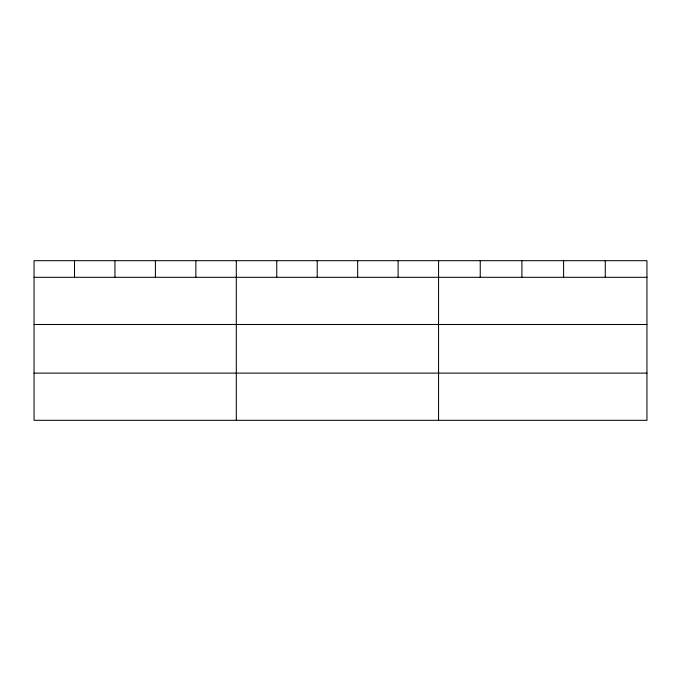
<?xml version="1.0" encoding="UTF-8"?>
<svg xmlns="http://www.w3.org/2000/svg" width="681" height="681" viewBox="0 0 681 681"><rect width="100%" height="100%" fill="white"/><g stroke="black" fill="none" stroke-linecap="round" stroke-linejoin="round"><path stroke-width="1.02" d="M646.95 324.496L646.95 260.687L34.05 260.687L34.05 420.313L646.95 420.313L646.95 324.496L34.05 324.496M34.05 277.303L646.95 277.303M34.05 373.12L646.95 373.12M605.273 260.687L605.273 277.303M563.596 260.687L563.596 277.303M521.918 260.687L521.918 277.303M480.241 260.687L480.241 277.303M438.564 260.687L438.564 420.313M398.113 260.687L398.113 277.303M357.661 260.687L357.661 277.303M317.21 260.687L317.21 277.303M276.758 260.687L276.758 277.303M236.307 260.687L236.307 420.313M195.856 260.687L195.856 277.303M155.404 260.687L155.404 277.303M114.953 260.687L114.953 277.303M74.501 260.687L74.501 277.303"/></g></svg>
